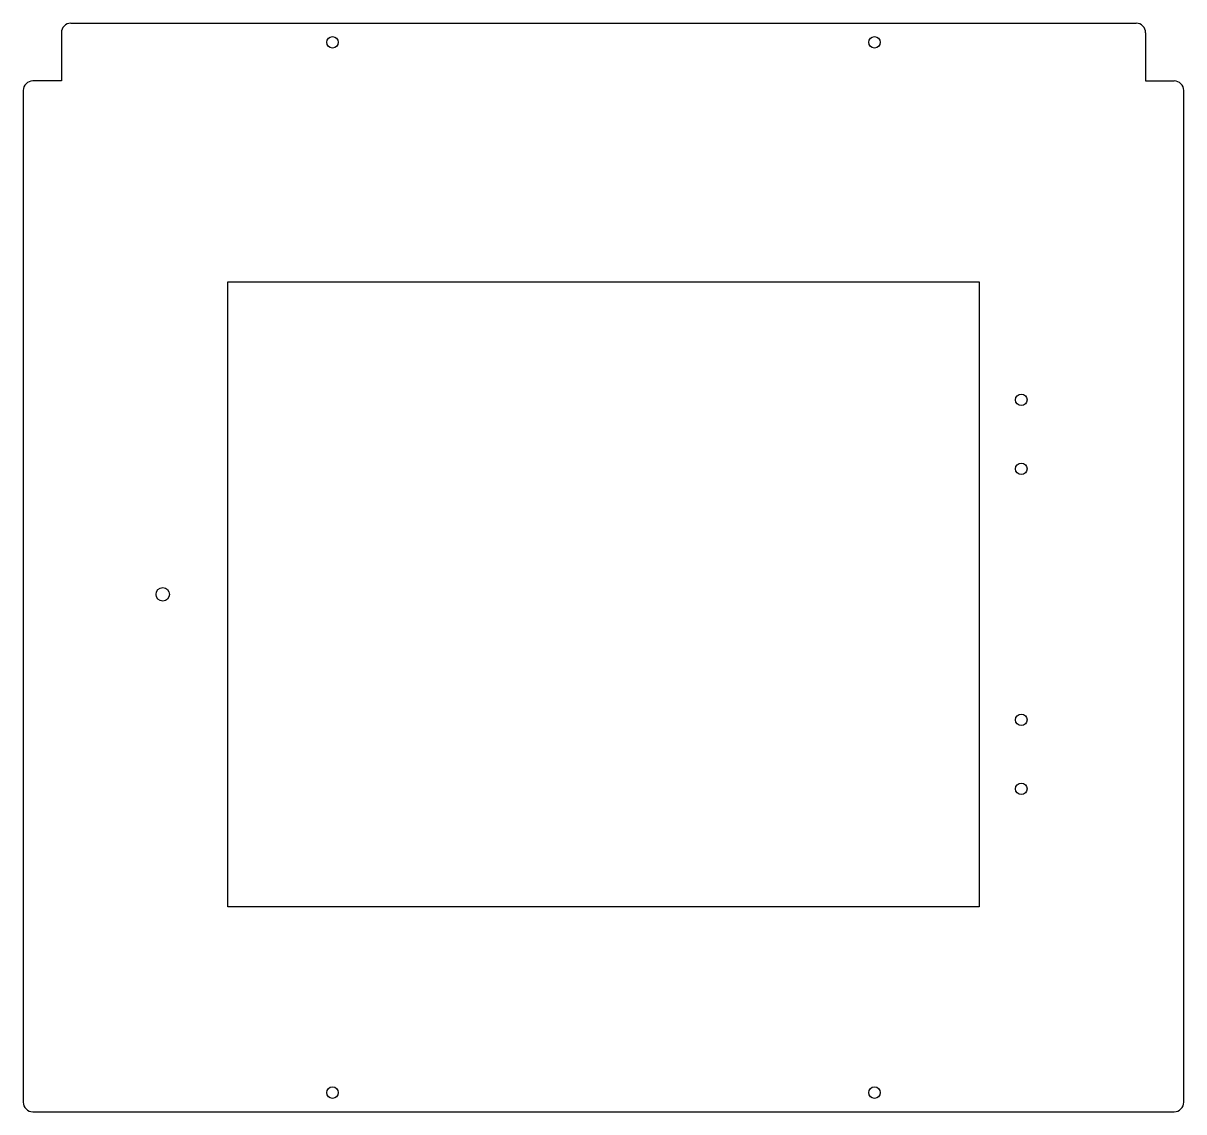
# Model space of a CAD drawing. Header units: millimetres. Extents: x -151 to 151, y -294 to -10.
import ezdxf

# ---------------------------------------------------------------- set-up
doc = ezdxf.new("R2010")
doc.units = ezdxf.units.MM

msp = doc.modelspace()

# ---------------------------------------------------------------- linework, layer by layer
at = {"color": 7, "linetype": 'Continuous', "lineweight": 25}
for p, q in [((-138.95, -10.05), (138.95, -10.05)), ((-141.45, -12.55), (-141.45, -25.1)), ((141.45, -12.55), (141.45, -25.1)), ((-141.45, -25.1), (-148.9, -25.1)), ((141.45, -25.1), (148.9, -25.1)), ((-151.4, -27.6), (-151.4, -291.45)), ((151.4, -291.45), (151.4, -27.6)), ((-98, -240.47), (-98, -77.53)), ((-98, -77.53), (98, -77.53)), ((98, -77.53), (98, -240.47)), ((98, -240.47), (-98, -240.47)), ((-148.9, -293.95), (148.9, -293.95))]:
    msp.add_line(p, q, dxfattribs=at)
for centre, radius in [((-70.72, -15.03), 1.5), ((70.72, -15.03), 1.5), ((109, -108.26), 1.5), ((109, -126.26), 1.5), ((-115, -159), 1.75), ((109, -191.74), 1.5), ((109, -209.74), 1.5), ((-70.72, -288.95), 1.5), ((70.72, -288.95), 1.5)]:
    msp.add_circle(centre, radius, dxfattribs=at)
for centre, start, end in [((-138.95, -12.55), 90, 180), ((138.95, -12.55), 0, 90), ((-148.9, -27.6), 90, 180), ((148.9, -27.6), 0, 90), ((-148.9, -291.45), 180, 270), ((148.9, -291.45), 270, 0)]:
    msp.add_arc(centre, 2.5, start, end, dxfattribs=at)

doc.saveas('drawing.dxf')
